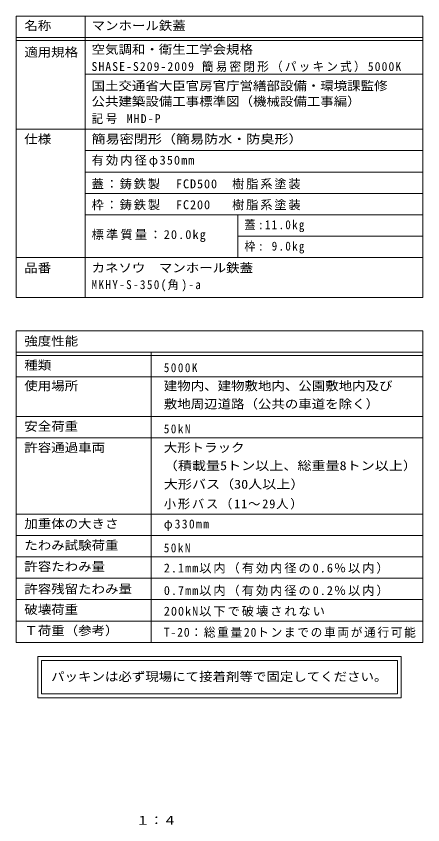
# Model space of a CAD drawing. Units: millimetres on the paper, enlarged 4 times. Extents: x -579 to 760, y -540 to 531.
# Drawn here: x 228 to 760, y -530 to 529 of the extents above; entities that cross this region are included whole.
import ezdxf
from ezdxf.enums import TextEntityAlignment as Align

# ---------------------------------------------------------------- set-up
doc = ezdxf.new("R2010")
doc.units = ezdxf.units.MM
doc.header["$LTSCALE"] = 4
doc.layers.add('F-5_F-5ﾚｲﾔ', color=2, linetype='Continuous')
doc.layers.add('F-F_F-Fﾚｲﾔ', color=3, linetype='Continuous', lineweight=9)
doc.styles.add('ＭＳ ゴシック', font='')
doc.styles.get('ＭＳ ゴシック').set_extended_font_data('MS Gothic')

msp = doc.modelspace()

# ---------------------------------------------------------------- linework, layer by layer
at = {"layer": 'F-F_F-Fﾚｲﾔ', "color": 7}
for p, q in [((227.809, 528.8), (759.824, 528.8)), ((227.809, 528.8), (227.809, 160.608)), ((317.989, 528.8), (317.989, 160.608)), ((759.824, 528.8), (759.824, 160.608)), ((227.809, 500.8), (759.824, 500.8)), ((227.809, 496.8), (759.824, 496.8)), ((317.989, 452.8), (759.824, 452.8)), ((227.809, 380.8), (759.824, 380.8)), ((759.824, 352.8), (317.989, 352.8)), ((759.824, 324.8), (317.989, 324.8)), ((317.989, 296.8), (759.824, 296.8)), ((317.989, 268.8), (759.824, 268.8)), ((517.989, 268.8), (517.989, 212.8)), ((517.989, 240.8), (759.824, 240.8)), ((227.809, 212.8), (759.824, 212.8)), ((227.809, 160.608), (759.824, 160.608)), ((227.809, 116.8), (759.824, 116.8)), ((227.809, 116.8), (227.809, -290.908)), ((759.824, 116.8), (759.824, -290.908)), ((227.809, 88.8), (759.824, 88.8)), ((227.809, 84.8), (759.824, 84.8)), ((404.43, 88.8), (404.43, -290.908)), ((227.809, 56.8), (759.824, 56.8)), ((227.809, 4.8), (759.824, 4.8)), ((227.809, -23.2), (759.824, -23.2)), ((227.809, -122.909), (759.824, -122.909)), ((759.824, -150.909), (227.809, -150.909)), ((227.809, -178.908), (759.824, -178.908)), ((227.809, -206.908), (759.824, -206.908)), ((227.809, -234.908), (759.824, -234.908)), ((227.809, -262.908), (759.824, -262.908)), ((227.809, -290.908), (759.824, -290.908)), ((256.048, -309.532), (256.048, -363.343)), ((731.584, -309.532), (256.048, -309.532)), ((261.048, -314.532), (261.048, -358.343)), ((261.048, -314.532), (726.584, -314.532)), ((726.584, -358.343), (726.584, -314.532)), ((731.584, -363.343), (731.584, -309.532)), ((726.584, -358.343), (261.048, -358.343)), ((256.048, -363.343), (731.584, -363.343))]:
    msp.add_line(p, q, dxfattribs=at)

# ---------------------------------------------------------------- texts
at = {"layer": 'F-5_F-5ﾚｲﾔ', "style": 'ＭＳ ゴシック', "width": 1.1}
msp.add_text('１：４', height=11.73, dxfattribs=at).set_placement((384.8, -533.2), align=Align.BOTTOM_LEFT)
at = {"layer": 'F-F_F-Fﾚｲﾔ', "style": 'ＭＳ ゴシック'}
for s, width, p in [('名称', 1.1, (238.456, 507.091)), ('マンホール鉄蓋', 1.1, (326.454, 507.091)), ('適用規格', 1.1, (238.456, 472.317)), ('空気調和・衛生工学会規格', 1.1, (326.454, 475.941)), ('国土交通省大臣官房官庁営繕部設備・環境課監修', 1.1, (326.454, 428.317)), ('公共建築設備工事標準図（機械設備工事編）', 1.1, (326.454, 407.921)), ('仕様', 1.1, (238.456, 358.588)), ('簡易密閉形（簡易防水・防臭形）', 1.15, (326.454, 358.588)), ('品番', 1.1, (238.456, 190.011)), ('カネソウ\u3000マンホール鉄蓋', 1.1, (326.454, 190.011)), ('強度性能', 1.1, (238.456, 94.156)), ('種類', 1.1, (238.456, 62.649)), ('使用場所', 1.1, (238.456, 35.557)), ('建物内、建物敷地内、公園敷地内及び', 1.1, (420.964, 35.557)), ('敷地周辺道路（公共の車道を除く）', 1.1, (420.964, 11.848)), ('安全荷重', 1.1, (238.456, -17.428)), ('許容通過車両', 1.1, (238.456, -45.211)), ('大形トラック', 1.1, (420.964, -45.211)), ('（積載量5トン以上、総重量8トン以上）', 1.15, (420.964, -68.92)), ('大形バス（30人以上）', 1.15, (420.964, -93.211)), ('加重体の大きさ', 1.1, (238.456, -144.92)), ('たわみ試験荷重', 1.1, (238.456, -173.136)), ('許容たわみ量', 1.1, (238.456, -200.919)), ('許容残留たわみ量', 1.1, (238.456, -230.391)), ('破壊荷重', 1.1, (238.456, -257.194)), ('Ｔ荷重（参考）', 1.1, (238.456, -284.82))]:
    msp.add_text(s, height=11.73, dxfattribs=dict(at, width=width)).set_placement(p, align=Align.BOTTOM_LEFT)
at = {"layer": 'F-F_F-Fﾚｲﾔ', "color": 2, "style": 'ＭＳ ゴシック', "width": 1.1}
msp.add_text('パッキンは必ず現場にて接着剤等で固定してください。', height=11.73, dxfattribs=at).set_placement((273.495, -345.032), align=Align.BOTTOM_LEFT)
at = {"layer": 'F-F_F-Fﾚｲﾔ', "char_height": 11.73, "attachment_point": 7, "style": 'ＭＳ ゴシック'}
for s, insert in [('\\T1.19;\\W0.95;SHASE-S209-2009\\~簡易密閉形（パッキン式）5000K', (326.454, 455.522)), ('\\T1.21;\\W0.95;記号\\~MHD-P', (326.454, 387.526)), ('\\T1.17;有効内径φ350mm', (326.454, 331.303)), ('\\T1.15;蓋：鋳鉄製\u3000FCD500\u3000樹脂系塗装', (326.454, 302.107)), ('\\T1.15;枠：鋳鉄製\u3000FC200\u3000\\~樹脂系塗装', (326.454, 274.775)), ('\\T1.24;\\W0.9;蓋:11.0kg', (526.454, 246.107)), ('\\T1.18;標準質量：20.0kg', (326.454, 233.251)), ('\\T1.24;\\W0.9;枠:\\~9.0kg', (526.454, 218.107)), ('\\T1.26;\\W0.9;MKHY-S-350(角)-a', (326.454, 168.403)), ('\\T1.28;\\W0.9;5000K', (420.964, 62.649)), ('\\T1.28;\\W0.9;50kN', (420.964, -17.428)), ('\\T1.15;小形バス（11～29人）', (420.964, -116.92)), ('\\T1.23;\\W0.95;φ330mm', (420.964, -144.92)), ('\\T1.28;\\W0.9;50kN', (420.964, -173.136)), ('\\T1.16;2.1mm以内（有効内径の0.6％以内）', (420.964, -200.919)), ('\\T1.16;0.7mm以内（有効内径の0.2％以内）', (420.964, -230.391)), ('\\T1.16;200kN以下で破壊されない', (420.964, -257.194)), ('\\T1.15;\\W0.95;T-20：総重量20トンまでの車両が通行可能', (420.964, -284.82))]:
    msp.add_mtext(s, dxfattribs=dict(at, insert=insert))

doc.saveas('drawing.dxf')
